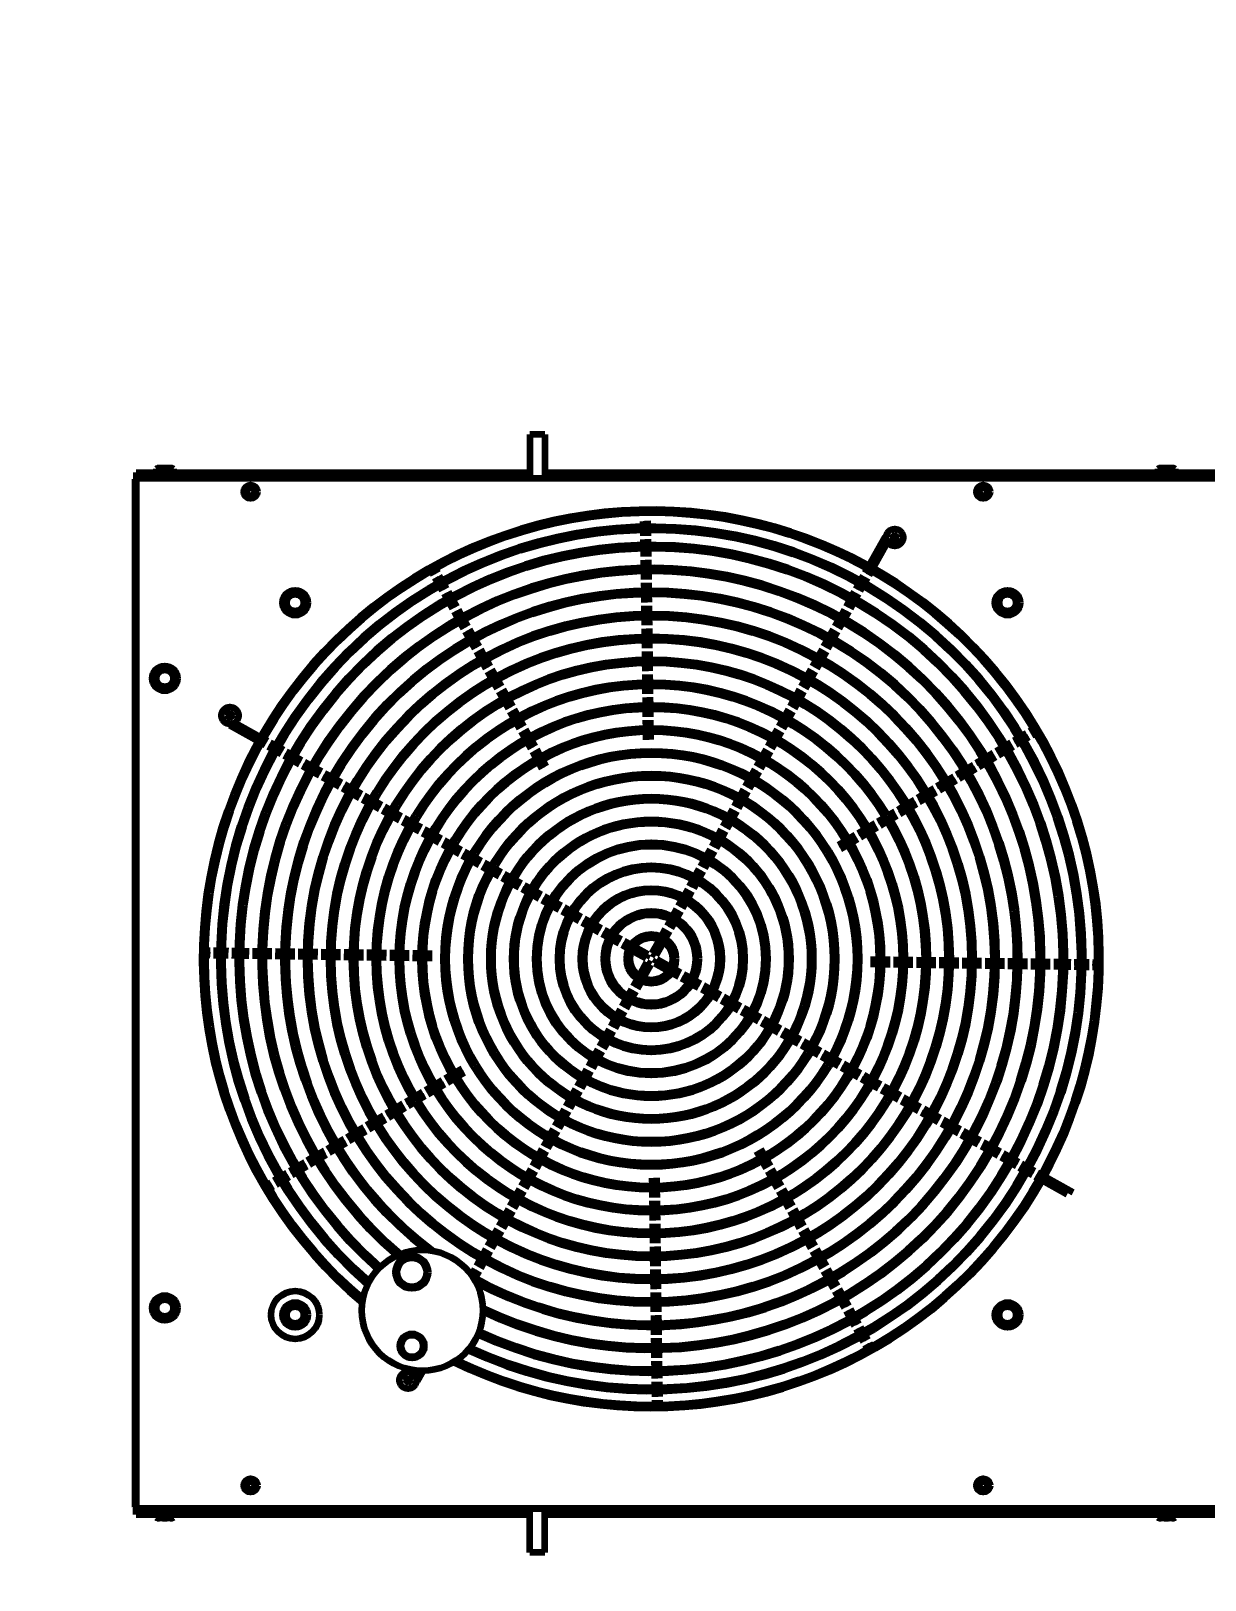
# Model space of a CAD drawing. Header units: millimetres. Extents: x 0 to 31017, y 0 to 21335.
# Drawn here: x 10779 to 10881.5, y 16645.4 to 16780.7 of the extents above; entities that cross this region are included whole.
import ezdxf
from ezdxf import colors
from ezdxf.entities.mleader import LeaderData, LeaderLine
from ezdxf.enums import TextEntityAlignment as Align
from ezdxf.math import Vec2, Vec3

# ---------------------------------------------------------------- set-up
doc = ezdxf.new("R2010")
doc.units = ezdxf.units.MM
doc.layers.add('DIM', color=2, linetype='Continuous')
doc.styles.get("Standard").update_dxf_attribs({"font": 'arial.ttf'})

# ---------------------------------------------------------------- blocks, each defined once
blk = doc.blocks.new('3F機組圖彩色')
at = {"layer": 'DIM', "color": 251, "lineweight": 200, "true_color": 0x636466}
for p, q in [((92690.87, -30776.23), (92690.87, -30780.02)), ((92692.17, -30776.23), (92690.87, -30776.23)), ((92692.17, -30776.23), (92692.17, -30780.02)), ((92656.35, -30780.12), (92656.35, -30869.92)), ((92656.47, -30780.12), (92656.35, -30780.12)), ((92656.47, -30780.24), (92656.35, -30780.24)), ((92656.47, -30779.55), (92656.47, -30780.12)), ((92656.47, -30779.55), (92658.22, -30779.55)), ((92656.47, -30780.02), (92836.47, -30780.02)), ((92656.47, -30780.02), (92656.47, -30783.52)), ((92656.47, -30780.14), (92656.47, -30869.9)), ((92656.59, -30780.02), (92836.35, -30780.02)), ((92659.87, -30779.7), (92658.07, -30779.7)), ((92658.07, -30779.7), (92658.07, -30780.02)), ((92658.07, -30779.86), (92659.87, -30779.86)), ((92658.07, -30780.02), (92659.87, -30780.02)), ((92658.22, -30779.22), (92658.22, -30779.7)), ((92659.54, -30779.15), (92658.41, -30779.15)), ((92658.6, -30779.22), (92658.6, -30779.7)), ((92658.97, -30779.86), (92658.81, -30779.7)), ((92659.13, -30779.86), (92658.97, -30779.7)), ((92659.35, -30779.22), (92659.35, -30779.7)), ((92659.72, -30779.22), (92659.72, -30779.7)), ((92659.72, -30779.55), (92690.87, -30779.55)), ((92659.87, -30780.02), (92659.87, -30779.7)), ((92692.17, -30779.55), (92800.77, -30779.55)), ((92747.37, -30779.7), (92745.57, -30779.7)), ((92745.57, -30779.7), (92745.57, -30780.02)), ((92745.57, -30779.86), (92747.37, -30779.86)), ((92745.57, -30780.02), (92747.37, -30780.02)), ((92745.72, -30779.22), (92745.72, -30779.7)), ((92747.04, -30779.15), (92745.91, -30779.15)), ((92746.1, -30779.22), (92746.1, -30779.7)), ((92746.47, -30779.86), (92746.31, -30779.7)), ((92746.63, -30779.86), (92746.47, -30779.7)), ((92746.85, -30779.22), (92746.85, -30779.7)), ((92747.22, -30779.22), (92747.22, -30779.7)), ((92747.37, -30780.02), (92747.37, -30779.7)), ((92700.78, -30784.28), (92700.77, -30783.78)), ((92701.18, -30784.27), (92701.17, -30783.77)), ((92700.79, -30785.08), (92700.78, -30784.58)), ((92700.8, -30785.88), (92700.79, -30785.38)), ((92701.19, -30785.07), (92701.18, -30784.57)), ((92701.2, -30785.87), (92701.19, -30785.37)), ((92721.89, -30785.16), (92720.48, -30787.68)), ((92722.05, -30785.7), (92720.83, -30787.88)), ((92722.41, -30784.89), (92723.04, -30785.53)), ((92722.41, -30785.53), (92723.04, -30784.89)), ((92700.82, -30786.88), (92700.81, -30786.18)), ((92701.22, -30786.87), (92701.21, -30786.17)), ((92682.46, -30788.49), (92682.26, -30788.14)), ((92682.81, -30788.29), (92682.61, -30787.94)), ((92700.83, -30787.88), (92700.82, -30787.18)), ((92700.84, -30788.88), (92700.84, -30788.18)), ((92701.23, -30787.87), (92701.22, -30787.17)), ((92701.24, -30788.87), (92701.24, -30788.17)), ((92720.14, -30788.29), (92720.34, -30787.94)), ((92720.49, -30788.49), (92720.69, -30788.14)), ((92682.85, -30789.18), (92682.6, -30788.75)), ((92683.2, -30788.99), (92682.95, -30788.55)), ((92683.24, -30789.88), (92683, -30789.45)), ((92683.59, -30789.69), (92683.34, -30789.25)), ((92700.86, -30789.88), (92700.85, -30789.18)), ((92701.26, -30789.87), (92701.25, -30789.17)), ((92719.36, -30789.69), (92719.6, -30789.25)), ((92719.71, -30789.88), (92719.95, -30789.45)), ((92719.75, -30788.99), (92719.99, -30788.55)), ((92720.1, -30789.19), (92720.34, -30788.75)), ((92683.63, -30790.58), (92683.39, -30790.14)), ((92683.98, -30790.38), (92683.74, -30789.95)), ((92684.12, -30791.45), (92683.78, -30790.84)), ((92684.47, -30791.26), (92684.13, -30790.65)), ((92700.87, -30790.88), (92700.86, -30790.18)), ((92701.27, -30790.87), (92701.26, -30790.17)), ((92718.82, -30790.65), (92718.48, -30791.26)), ((92719.17, -30790.84), (92718.83, -30791.45)), ((92718.97, -30790.39), (92719.21, -30789.95)), ((92719.32, -30790.58), (92719.56, -30790.14)), ((92684.61, -30792.33), (92684.27, -30791.71)), ((92684.96, -30792.13), (92684.62, -30791.52)), ((92685.45, -30793), (92685.1, -30792.39)), ((92700.88, -30791.88), (92700.87, -30791.18)), ((92700.9, -30792.88), (92700.89, -30792.18)), ((92701.28, -30791.87), (92701.27, -30791.17)), ((92701.3, -30792.87), (92701.29, -30792.17)), ((92717.84, -30792.39), (92717.5, -30793)), ((92718.33, -30791.52), (92717.99, -30792.13)), ((92718.68, -30791.71), (92718.34, -30792.33)), ((92685.1, -30793.2), (92684.75, -30792.59)), ((92685.59, -30794.07), (92685.24, -30793.46)), ((92685.93, -30793.87), (92685.59, -30793.26)), ((92700.91, -30793.88), (92700.9, -30793.18)), ((92701.31, -30793.87), (92701.3, -30793.17)), ((92717.35, -30793.26), (92717.01, -30793.87)), ((92717.7, -30793.46), (92717.36, -30794.07)), ((92718.19, -30792.59), (92717.85, -30793.2)), ((92686.07, -30794.94), (92685.73, -30794.33)), ((92686.42, -30794.75), (92686.08, -30794.14)), ((92686.56, -30795.81), (92686.22, -30795.2)), ((92686.91, -30795.62), (92686.57, -30795.01)), ((92700.92, -30794.88), (92700.91, -30794.18)), ((92700.93, -30795.88), (92700.93, -30795.18)), ((92701.32, -30794.87), (92701.31, -30794.17)), ((92701.33, -30795.87), (92701.33, -30795.17)), ((92716.38, -30795.01), (92716.03, -30795.62)), ((92716.73, -30795.2), (92716.38, -30795.81)), ((92716.87, -30794.14), (92716.52, -30794.75)), ((92717.21, -30794.33), (92716.87, -30794.94)), ((92687.05, -30796.69), (92686.71, -30796.08)), ((92687.4, -30796.49), (92687.06, -30795.88)), ((92700.95, -30796.88), (92700.94, -30796.18)), ((92701.35, -30796.87), (92701.34, -30796.17)), ((92715.89, -30795.88), (92715.55, -30796.49)), ((92716.24, -30796.08), (92715.89, -30796.69)), ((92687.54, -30797.56), (92687.2, -30796.95)), ((92687.89, -30797.36), (92687.55, -30796.75)), ((92688.03, -30798.43), (92687.69, -30797.82)), ((92688.38, -30798.24), (92688.04, -30797.63)), ((92700.96, -30797.88), (92700.95, -30797.18)), ((92701.36, -30797.87), (92701.35, -30797.17)), ((92714.91, -30797.63), (92714.57, -30798.24)), ((92715.26, -30797.82), (92714.92, -30798.43)), ((92715.4, -30796.75), (92715.06, -30797.36)), ((92715.75, -30796.95), (92715.41, -30797.56)), ((92688.52, -30799.3), (92688.18, -30798.69)), ((92688.87, -30799.11), (92688.53, -30798.5)), ((92700.97, -30798.88), (92700.96, -30798.18)), ((92700.99, -30799.88), (92700.98, -30799.18)), ((92701.37, -30798.87), (92701.36, -30798.17)), ((92701.39, -30799.87), (92701.38, -30799.17)), ((92714.42, -30798.5), (92714.08, -30799.11)), ((92714.77, -30798.69), (92714.43, -30799.3)), ((92664.35, -30801.09), (92664.98, -30800.45)), ((92664.98, -30801.09), (92664.35, -30800.45)), ((92689.01, -30800.18), (92688.66, -30799.57)), ((92689.36, -30799.98), (92689.01, -30799.37)), ((92689.5, -30801.05), (92689.15, -30800.44)), ((92689.84, -30800.85), (92689.5, -30800.24)), ((92701, -30800.88), (92700.99, -30800.18)), ((92701.4, -30800.87), (92701.39, -30800.17)), ((92713.44, -30800.24), (92713.1, -30800.85)), ((92713.79, -30800.44), (92713.45, -30801.05)), ((92713.93, -30799.37), (92713.59, -30799.98)), ((92714.28, -30799.57), (92713.94, -30800.18)), ((92664.61, -30801.6), (92667.13, -30803.01)), ((92665.15, -30801.44), (92667.33, -30802.66)), ((92689.98, -30801.92), (92689.64, -30801.31)), ((92690.33, -30801.73), (92689.99, -30801.12)), ((92701.01, -30801.88), (92701, -30801.18)), ((92701.41, -30801.87), (92701.4, -30801.17)), ((92712.96, -30801.12), (92712.61, -30801.73)), ((92713.3, -30801.31), (92712.96, -30801.92)), ((92734.5, -30802.14), (92734.85, -30801.94)), ((92667.74, -30803.35), (92667.4, -30803.16)), ((92667.94, -30803), (92667.59, -30802.81)), ((92668.64, -30803.39), (92668.2, -30803.15)), ((92690.47, -30802.79), (92690.13, -30802.18)), ((92690.82, -30802.6), (92690.48, -30801.99)), ((92690.96, -30803.67), (92690.62, -30803.06)), ((92691.31, -30803.47), (92690.97, -30802.86)), ((92701.03, -30802.88), (92701.02, -30802.18)), ((92701.43, -30802.87), (92701.42, -30802.17)), ((92711.98, -30802.86), (92711.64, -30803.47)), ((92712.33, -30803.06), (92711.98, -30803.67)), ((92712.47, -30801.99), (92712.12, -30802.6)), ((92712.82, -30802.18), (92712.47, -30802.79)), ((92732.44, -30803.37), (92732.87, -30803.12)), ((92733.13, -30802.96), (92733.56, -30802.71)), ((92733.33, -30803.31), (92733.76, -30803.05)), ((92733.82, -30802.55), (92734.25, -30802.3)), ((92734.02, -30802.9), (92734.45, -30802.64)), ((92734.71, -30802.49), (92735.05, -30802.28)), ((92668.44, -30803.74), (92668.01, -30803.5)), ((92669.14, -30804.13), (92668.7, -30803.89)), ((92669.34, -30803.78), (92668.9, -30803.54)), ((92669.84, -30804.52), (92669.4, -30804.28)), ((92670.03, -30804.18), (92669.6, -30803.93)), ((92670.1, -30804.67), (92670.71, -30805.02)), ((92670.3, -30804.32), (92670.91, -30804.67)), ((92691.45, -30804.54), (92691.11, -30803.93)), ((92691.8, -30804.34), (92691.46, -30803.73)), ((92692.29, -30805.22), (92691.95, -30804.61)), ((92711, -30804.61), (92710.66, -30805.22)), ((92711.49, -30803.73), (92711.15, -30804.34)), ((92711.84, -30803.93), (92711.5, -30804.54)), ((92729.86, -30804.9), (92730.46, -30804.55)), ((92730.72, -30804.39), (92731.32, -30804.03)), ((92730.93, -30804.74), (92731.53, -30804.38)), ((92731.58, -30803.88), (92732.18, -30803.52)), ((92731.79, -30804.22), (92732.39, -30803.87)), ((92732.65, -30803.72), (92733.08, -30803.46)), ((92670.97, -30805.16), (92671.58, -30805.5)), ((92671.17, -30804.81), (92671.78, -30805.15)), ((92671.84, -30805.65), (92672.46, -30805.99)), ((92672.04, -30805.3), (92672.65, -30805.64)), ((92672.91, -30805.79), (92673.52, -30806.13)), ((92691.94, -30805.41), (92691.6, -30804.8)), ((92710.51, -30805.48), (92710.17, -30806.09)), ((92710.86, -30805.67), (92710.52, -30806.28)), ((92711.35, -30804.8), (92711.01, -30805.41)), ((92728.14, -30805.93), (92728.75, -30805.57)), ((92728.35, -30806.27), (92728.95, -30805.91)), ((92729, -30805.41), (92729.6, -30805.06)), ((92729.21, -30805.76), (92729.81, -30805.4)), ((92730.07, -30805.25), (92730.67, -30804.89)), ((92672.72, -30806.14), (92673.33, -30806.48)), ((92673.59, -30806.63), (92674.2, -30806.97)), ((92673.78, -30806.28), (92674.4, -30806.62)), ((92674.46, -30807.12), (92675.07, -30807.46)), ((92674.66, -30806.77), (92675.27, -30807.11)), ((92675.53, -30807.26), (92676.14, -30807.6)), ((92709.53, -30807.22), (92709.19, -30807.83)), ((92710.02, -30806.35), (92709.68, -30806.96)), ((92710.37, -30806.55), (92710.03, -30807.16)), ((92725.56, -30807.46), (92726.17, -30807.1)), ((92726.42, -30806.95), (92727.03, -30806.59)), ((92726.63, -30807.29), (92727.23, -30806.93)), ((92727.28, -30806.44), (92727.89, -30806.08)), ((92727.49, -30806.78), (92728.09, -30806.42)), ((92675.33, -30807.61), (92675.95, -30807.95)), ((92676.21, -30808.09), (92676.82, -30808.44)), ((92676.4, -30807.75), (92677.01, -30808.09)), ((92677.08, -30808.58), (92677.69, -30808.93)), ((92677.27, -30808.23), (92677.89, -30808.58)), ((92678.15, -30808.72), (92678.76, -30809.07)), ((92709.04, -30808.1), (92708.7, -30808.71)), ((92709.39, -30808.29), (92709.05, -30808.9)), ((92709.88, -30807.42), (92709.54, -30808.03)), ((92722.99, -30808.99), (92723.59, -30808.63)), ((92723.85, -30808.48), (92724.45, -30808.12)), ((92724.05, -30808.83), (92724.65, -30808.47)), ((92724.71, -30807.97), (92725.31, -30807.61)), ((92724.91, -30808.31), (92725.51, -30807.96)), ((92725.77, -30807.8), (92726.37, -30807.45)), ((92677.95, -30809.07), (92678.56, -30809.41)), ((92678.82, -30809.56), (92679.43, -30809.9)), ((92679.02, -30809.21), (92679.63, -30809.55)), ((92679.7, -30810.05), (92680.31, -30810.39)), ((92679.89, -30809.7), (92680.5, -30810.04)), ((92708.07, -30809.84), (92707.73, -30810.45)), ((92708.42, -30810.04), (92708.07, -30810.65)), ((92708.56, -30808.97), (92708.21, -30809.58)), ((92708.91, -30809.16), (92708.56, -30809.77)), ((92721.27, -30810.02), (92721.87, -30809.66)), ((92721.47, -30810.36), (92722.07, -30810)), ((92722.13, -30809.5), (92722.73, -30809.15)), ((92722.33, -30809.85), (92722.93, -30809.49)), ((92723.19, -30809.34), (92723.79, -30808.98)), ((92680.57, -30810.54), (92681.18, -30810.88)), ((92680.76, -30810.19), (92681.38, -30810.53)), ((92681.44, -30811.03), (92682.05, -30811.37)), ((92681.64, -30810.68), (92682.25, -30811.02)), ((92682.51, -30811.17), (92683.12, -30811.51)), ((92707.58, -30810.71), (92707.24, -30811.32)), ((92707.93, -30810.91), (92707.59, -30811.52)), ((92718.69, -30811.55), (92719.29, -30811.19)), ((92719.55, -30811.04), (92720.15, -30810.68)), ((92719.75, -30811.38), (92720.35, -30811.02)), ((92720.41, -30810.53), (92721.01, -30810.17)), ((92720.61, -30810.87), (92721.21, -30810.51)), ((92682.31, -30811.52), (92682.92, -30811.86)), ((92683.19, -30812), (92683.8, -30812.35)), ((92683.38, -30811.66), (92683.99, -30812)), ((92684.06, -30812.49), (92684.67, -30812.84)), ((92684.25, -30812.14), (92684.87, -30812.49)), ((92685.13, -30812.63), (92685.74, -30812.98)), ((92706.6, -30812.46), (92706.26, -30813.07)), ((92706.95, -30812.65), (92706.61, -30813.26)), ((92707.09, -30811.59), (92706.75, -30812.2)), ((92707.44, -30811.78), (92707.1, -30812.39)), ((92717.83, -30812.06), (92718.43, -30811.7)), ((92718.03, -30812.4), (92718.64, -30812.05)), ((92718.89, -30811.89), (92719.49, -30811.53)), ((92684.93, -30812.98), (92685.54, -30813.32)), ((92685.8, -30813.47), (92686.41, -30813.81)), ((92686, -30813.12), (92686.61, -30813.46)), ((92686.68, -30813.96), (92687.29, -30814.3)), ((92686.87, -30813.61), (92687.48, -30813.95)), ((92687.74, -30814.1), (92688.36, -30814.44)), ((92706.11, -30813.33), (92705.77, -30813.94)), ((92706.46, -30813.53), (92706.12, -30814.14)), ((92687.55, -30814.45), (92688.16, -30814.79)), ((92688.42, -30814.94), (92689.03, -30815.28)), ((92688.62, -30814.59), (92689.23, -30814.93)), ((92689.29, -30815.43), (92689.9, -30815.77)), ((92689.49, -30815.08), (92690.1, -30815.42)), ((92705.13, -30815.08), (92704.79, -30815.69)), ((92705.48, -30815.27), (92705.14, -30815.88)), ((92705.62, -30814.2), (92705.28, -30814.81)), ((92705.97, -30814.4), (92705.63, -30815.01)), ((92690.17, -30815.91), (92690.78, -30816.26)), ((92690.36, -30815.57), (92690.97, -30815.91)), ((92691.04, -30816.4), (92691.65, -30816.75)), ((92691.23, -30816.05), (92691.85, -30816.4)), ((92692.11, -30816.54), (92692.72, -30816.89)), ((92704.16, -30816.82), (92703.81, -30817.43)), ((92704.65, -30815.95), (92704.3, -30816.56)), ((92704.99, -30816.14), (92704.65, -30816.76)), ((92691.91, -30816.89), (92692.52, -30817.23)), ((92692.78, -30817.38), (92693.39, -30817.72)), ((92692.98, -30817.03), (92693.59, -30817.37)), ((92693.66, -30817.87), (92694.27, -30818.21)), ((92693.85, -30817.52), (92694.46, -30817.86)), ((92694.72, -30818.01), (92695.34, -30818.35)), ((92703.67, -30817.69), (92703.32, -30818.31)), ((92704.02, -30817.89), (92703.67, -30818.5)), ((92704.51, -30817.02), (92704.16, -30817.63)), ((92694.53, -30818.36), (92695.14, -30818.7)), ((92695.4, -30818.85), (92696.01, -30819.19)), ((92695.6, -30818.5), (92696.21, -30818.84)), ((92696.27, -30819.34), (92696.89, -30819.68)), ((92696.47, -30818.99), (92697.08, -30819.33)), ((92697.34, -30819.48), (92697.95, -30819.82)), ((92702.69, -30819.44), (92702.35, -30820.05)), ((92702.69, -30819.44), (92702.35, -30820.05)), ((92703.18, -30818.57), (92702.84, -30819.18)), ((92703.53, -30818.76), (92703.18, -30819.38)), ((92697.15, -30819.83), (92697.76, -30820.17)), ((92698.02, -30820.32), (92698.63, -30820.66)), ((92698.22, -30819.97), (92698.83, -30820.31)), ((92698.22, -30819.97), (92698.83, -30820.31)), ((92698.9, -30820.8), (92699.51, -30821.15)), ((92698.9, -30820.8), (92699.51, -30821.15)), ((92699.09, -30820.46), (92699.7, -30820.8)), ((92699.09, -30820.46), (92699.7, -30820.8)), ((92702.2, -30820.32), (92701.52, -30821.52)), ((92702.2, -30820.32), (92701.52, -30821.52)), ((92702.55, -30820.51), (92701.87, -30821.72)), ((92702.55, -30820.51), (92701.87, -30821.72)), ((92703.04, -30819.64), (92702.69, -30820.25)), ((92703.04, -30819.64), (92702.69, -30820.25)), ((92662.92, -30821.72), (92662.52, -30821.71)), ((92662.93, -30821.32), (92662.53, -30821.31)), ((92663.72, -30821.73), (92663.22, -30821.72)), ((92663.73, -30821.33), (92663.23, -30821.32)), ((92664.52, -30821.74), (92664.02, -30821.73)), ((92664.53, -30821.34), (92664.03, -30821.33)), ((92665.32, -30821.75), (92664.82, -30821.74)), ((92665.33, -30821.35), (92664.83, -30821.34)), ((92666.32, -30821.77), (92665.62, -30821.76)), ((92666.33, -30821.37), (92665.63, -30821.36)), ((92667.32, -30821.78), (92666.62, -30821.77)), ((92667.33, -30821.38), (92666.63, -30821.37)), ((92668.32, -30821.79), (92667.62, -30821.78)), ((92668.33, -30821.39), (92667.63, -30821.38)), ((92669.32, -30821.8), (92668.62, -30821.79)), ((92669.33, -30821.4), (92668.63, -30821.39)), ((92670.32, -30821.82), (92669.62, -30821.81)), ((92670.33, -30821.42), (92669.63, -30821.41)), ((92671.32, -30821.83), (92670.62, -30821.82)), ((92671.33, -30821.43), (92670.63, -30821.42)), ((92672.32, -30821.84), (92671.62, -30821.83)), ((92672.33, -30821.44), (92671.63, -30821.43)), ((92673.32, -30821.86), (92672.62, -30821.85)), ((92673.33, -30821.46), (92672.63, -30821.45)), ((92674.32, -30821.87), (92673.62, -30821.86)), ((92674.33, -30821.47), (92673.63, -30821.46)), ((92675.32, -30821.88), (92674.62, -30821.87)), ((92675.33, -30821.48), (92674.63, -30821.47)), ((92676.32, -30821.89), (92675.62, -30821.89)), ((92676.33, -30821.49), (92675.63, -30821.49)), ((92677.32, -30821.91), (92676.62, -30821.9)), ((92677.33, -30821.51), (92676.63, -30821.5)), ((92678.32, -30821.92), (92677.62, -30821.91)), ((92678.33, -30821.52), (92677.63, -30821.51)), ((92679.32, -30821.93), (92678.62, -30821.92)), ((92679.33, -30821.53), (92678.63, -30821.52)), ((92680.32, -30821.95), (92679.62, -30821.94)), ((92680.33, -30821.55), (92679.63, -30821.54)), ((92681.32, -30821.96), (92680.62, -30821.95)), ((92681.33, -30821.56), (92680.63, -30821.55)), ((92682.32, -30821.97), (92681.62, -30821.96)), ((92682.33, -30821.57), (92681.63, -30821.56)), ((92699.77, -30821.3), (92700.98, -30821.97)), ((92699.77, -30821.3), (92700.98, -30821.97)), ((92699.97, -30820.95), (92701.17, -30821.62)), ((92699.97, -30820.95), (92701.17, -30821.62)), ((92701.17, -30821.62), (92700.98, -30821.97)), ((92701.17, -30821.62), (92700.98, -30821.97)), ((92701.87, -30821.72), (92701.52, -30821.52)), ((92701.87, -30821.72), (92701.52, -30821.52)), ((92701.78, -30822.42), (92701.97, -30822.07)), ((92701.78, -30822.42), (92701.97, -30822.07)), ((92703.18, -30822.74), (92701.97, -30822.07)), ((92703.18, -30822.74), (92701.97, -30822.07)), ((92720.62, -30822.07), (92721.32, -30822.08)), ((92721.62, -30822.08), (92722.32, -30822.09)), ((92722.62, -30822.09), (92723.32, -30822.1)), ((92723.62, -30822.11), (92724.32, -30822.12)), ((92724.62, -30822.12), (92725.32, -30822.13)), ((92725.62, -30822.13), (92726.32, -30822.14)), ((92726.62, -30822.15), (92727.32, -30822.15)), ((92727.62, -30822.16), (92728.32, -30822.17)), ((92728.62, -30822.17), (92729.32, -30822.18)), ((92729.62, -30822.18), (92730.32, -30822.19)), ((92730.62, -30822.2), (92731.32, -30822.21)), ((92731.62, -30822.21), (92732.32, -30822.22)), ((92732.62, -30822.22), (92733.32, -30822.23)), ((92733.62, -30822.24), (92734.32, -30822.25)), ((92734.62, -30822.25), (92735.32, -30822.26)), ((92735.62, -30822.26), (92736.32, -30822.27)), ((92700.4, -30823.53), (92701.07, -30822.32)), ((92700.4, -30823.53), (92701.07, -30822.32)), ((92700.75, -30823.72), (92701.42, -30822.52)), ((92700.75, -30823.72), (92701.42, -30822.52)), ((92701.07, -30822.32), (92701.42, -30822.52)), ((92701.07, -30822.32), (92701.42, -30822.52)), ((92702.98, -30823.09), (92701.78, -30822.42)), ((92702.98, -30823.09), (92701.78, -30822.42)), ((92703.86, -30823.58), (92703.24, -30823.24)), ((92703.86, -30823.58), (92703.24, -30823.24)), ((92704.05, -30823.24), (92703.44, -30822.89)), ((92704.05, -30823.24), (92703.44, -30822.89)), ((92704.93, -30823.72), (92704.31, -30823.38)), ((92704.93, -30823.72), (92704.31, -30823.38)), ((92720.62, -30822.47), (92721.32, -30822.48)), ((92721.62, -30822.48), (92722.32, -30822.49)), ((92722.62, -30822.49), (92723.32, -30822.5)), ((92723.62, -30822.51), (92724.32, -30822.52)), ((92724.62, -30822.52), (92725.32, -30822.53)), ((92725.62, -30822.53), (92726.32, -30822.54)), ((92726.62, -30822.55), (92727.32, -30822.55)), ((92727.62, -30822.56), (92728.32, -30822.57)), ((92728.62, -30822.57), (92729.32, -30822.58)), ((92729.62, -30822.58), (92730.32, -30822.59)), ((92730.62, -30822.6), (92731.32, -30822.61)), ((92731.62, -30822.61), (92732.32, -30822.62)), ((92732.62, -30822.62), (92733.32, -30822.63)), ((92733.62, -30822.64), (92734.32, -30822.65)), ((92734.62, -30822.65), (92735.32, -30822.66)), ((92735.62, -30822.66), (92736.32, -30822.67)), ((92736.62, -30822.27), (92737.32, -30822.28)), ((92736.62, -30822.67), (92737.32, -30822.68)), ((92737.62, -30822.29), (92738.12, -30822.3)), ((92737.62, -30822.69), (92738.12, -30822.7)), ((92738.42, -30822.3), (92738.92, -30822.31)), ((92738.42, -30822.7), (92738.92, -30822.71)), ((92739.22, -30822.31), (92739.72, -30822.32)), ((92739.22, -30822.71), (92739.72, -30822.72)), ((92740.02, -30822.32), (92740.42, -30822.33)), ((92740.02, -30822.72), (92740.42, -30822.73)), ((92699.42, -30825.28), (92699.76, -30824.66)), ((92699.77, -30825.47), (92700.11, -30824.86)), ((92699.91, -30824.4), (92700.25, -30823.79)), ((92699.91, -30824.4), (92700.25, -30823.79)), ((92700.26, -30824.6), (92700.6, -30823.99)), ((92700.26, -30824.6), (92700.6, -30823.99)), ((92704.73, -30824.07), (92704.12, -30823.73)), ((92705.6, -30824.56), (92704.99, -30824.22)), ((92705.8, -30824.21), (92705.19, -30823.87)), ((92706.48, -30825.05), (92705.87, -30824.71)), ((92706.67, -30824.7), (92706.06, -30824.36)), ((92707.54, -30825.19), (92706.93, -30824.85)), ((92698.93, -30826.15), (92699.27, -30825.54)), ((92699.28, -30826.35), (92699.62, -30825.73)), ((92707.35, -30825.54), (92706.74, -30825.2)), ((92708.22, -30826.03), (92707.61, -30825.69)), ((92708.42, -30825.68), (92707.81, -30825.34)), ((92709.09, -30826.52), (92708.48, -30826.18)), ((92709.29, -30826.17), (92708.68, -30825.83)), ((92710.16, -30826.66), (92709.55, -30826.32)), ((92697.95, -30827.9), (92698.29, -30827.28)), ((92698.3, -30828.09), (92698.64, -30827.48)), ((92698.44, -30827.02), (92698.78, -30826.41)), ((92698.79, -30827.22), (92699.13, -30826.61)), ((92709.97, -30827.01), (92709.36, -30826.67)), ((92710.84, -30827.5), (92710.23, -30827.15)), ((92711.04, -30827.15), (92710.42, -30826.81)), ((92711.71, -30827.99), (92711.1, -30827.64)), ((92711.91, -30827.64), (92711.3, -30827.29)), ((92696.97, -30829.64), (92697.32, -30829.03)), ((92697.46, -30828.77), (92697.81, -30828.16)), ((92697.81, -30828.96), (92698.15, -30828.35)), ((92712.58, -30828.47), (92711.97, -30828.13)), ((92712.78, -30828.13), (92712.17, -30827.78)), ((92713.46, -30828.96), (92712.85, -30828.62)), ((92713.65, -30828.61), (92713.04, -30828.27)), ((92714.53, -30829.1), (92713.91, -30828.76)), ((92696.49, -30830.51), (92696.83, -30829.9)), ((92696.83, -30830.71), (92697.18, -30830.1)), ((92697.32, -30829.84), (92697.67, -30829.23)), ((92714.33, -30829.45), (92713.72, -30829.11)), ((92715.2, -30829.94), (92714.59, -30829.6)), ((92715.4, -30829.59), (92714.79, -30829.25)), ((92716.07, -30830.43), (92715.46, -30830.09)), ((92716.27, -30830.08), (92715.66, -30829.74)), ((92717.14, -30830.57), (92716.53, -30830.23)), ((92684.91, -30831.64), (92684.31, -30831.99)), ((92695.51, -30832.26), (92695.85, -30831.65)), ((92696, -30831.39), (92696.34, -30830.78)), ((92696.35, -30831.58), (92696.69, -30830.97)), ((92716.95, -30830.92), (92716.34, -30830.58)), ((92717.82, -30831.41), (92717.21, -30831.06)), ((92718.02, -30831.06), (92717.4, -30830.72)), ((92718.69, -30831.9), (92718.08, -30831.55)), ((92718.89, -30831.55), (92718.28, -30831.2)), ((92719.76, -30832.04), (92719.15, -30831.69)), ((92683.19, -30832.66), (92682.59, -30833.02)), ((92683.4, -30833), (92682.8, -30833.36)), ((92684.05, -30832.15), (92683.45, -30832.51)), ((92684.26, -30832.49), (92683.66, -30832.85)), ((92685.12, -30831.98), (92684.52, -30832.34)), ((92695.02, -30833.13), (92695.36, -30832.52)), ((92695.37, -30833.33), (92695.71, -30832.72)), ((92695.86, -30832.45), (92696.2, -30831.84)), ((92719.56, -30832.38), (92718.95, -30832.04)), ((92720.44, -30832.87), (92719.83, -30832.53)), ((92720.63, -30832.52), (92720.02, -30832.18)), ((92721.31, -30833.36), (92720.7, -30833.02)), ((92721.51, -30833.01), (92720.89, -30832.67)), ((92680.62, -30834.19), (92680.01, -30834.55)), ((92681.47, -30833.68), (92680.87, -30834.04)), ((92681.68, -30834.02), (92681.08, -30834.38)), ((92682.33, -30833.17), (92681.73, -30833.53)), ((92682.54, -30833.51), (92681.94, -30833.87)), ((92694.04, -30834.88), (92694.38, -30834.27)), ((92694.53, -30834), (92694.87, -30833.39)), ((92694.88, -30834.2), (92695.22, -30833.59)), ((92722.18, -30833.85), (92721.57, -30833.51)), ((92722.38, -30833.5), (92721.77, -30833.16)), ((92723.05, -30834.34), (92722.44, -30834)), ((92723.25, -30833.99), (92722.64, -30833.65)), ((92724.12, -30834.48), (92723.51, -30834.14)), ((92678.04, -30835.73), (92677.44, -30836.08)), ((92678.9, -30835.21), (92678.29, -30835.57)), ((92679.1, -30835.56), (92678.5, -30835.92)), ((92679.76, -30834.7), (92679.15, -30835.06)), ((92679.96, -30835.05), (92679.36, -30835.41)), ((92680.82, -30834.54), (92680.22, -30834.89)), ((92693.55, -30835.75), (92693.89, -30835.14)), ((92693.9, -30835.94), (92694.24, -30835.33)), ((92694.39, -30835.07), (92694.73, -30834.46)), ((92723.93, -30834.83), (92723.32, -30834.49)), ((92724.8, -30835.32), (92724.19, -30834.97)), ((92724.99, -30834.97), (92724.38, -30834.63)), ((92725.67, -30835.81), (92725.06, -30835.46)), ((92725.87, -30835.46), (92725.26, -30835.11)), ((92726.74, -30835.95), (92726.13, -30835.6)), ((92676.32, -30836.75), (92675.72, -30837.11)), ((92676.52, -30837.09), (92675.92, -30837.45)), ((92677.18, -30836.24), (92676.58, -30836.59)), ((92677.38, -30836.58), (92676.78, -30836.94)), ((92678.24, -30836.07), (92677.64, -30836.43)), ((92692.58, -30837.49), (92692.92, -30836.88)), ((92692.92, -30837.69), (92693.27, -30837.08)), ((92693.06, -30836.62), (92693.41, -30836.01)), ((92693.41, -30836.82), (92693.76, -30836.21)), ((92726.54, -30836.29), (92725.93, -30835.95)), ((92727.42, -30836.78), (92726.81, -30836.44)), ((92727.61, -30836.43), (92727, -30836.09)), ((92728.29, -30837.27), (92727.68, -30836.93)), ((92728.48, -30836.92), (92727.87, -30836.58)), ((92729.36, -30837.41), (92728.75, -30837.07)), ((92673.74, -30838.28), (92673.14, -30838.64)), ((92674.6, -30837.77), (92674, -30838.13)), ((92674.8, -30838.11), (92674.2, -30838.47)), ((92675.46, -30837.26), (92674.86, -30837.62)), ((92675.66, -30837.6), (92675.06, -30837.96)), ((92692.09, -30838.37), (92692.43, -30837.76)), ((92692.44, -30838.56), (92692.78, -30837.95)), ((92729.16, -30837.76), (92728.55, -30837.42)), ((92730.03, -30838.25), (92729.42, -30837.91)), ((92730.23, -30837.9), (92729.62, -30837.56)), ((92730.91, -30838.74), (92730.3, -30838.4)), ((92731.1, -30838.39), (92730.49, -30838.05)), ((92671.16, -30839.82), (92670.56, -30840.17)), ((92672.02, -30839.3), (92671.42, -30839.66)), ((92672.22, -30839.65), (92671.62, -30840.01)), ((92672.88, -30838.79), (92672.28, -30839.15)), ((92673.08, -30839.14), (92672.48, -30839.49)), ((92673.94, -30838.63), (92673.34, -30838.98)), ((92691.11, -30840.11), (92691.45, -30839.5)), ((92691.46, -30840.31), (92691.8, -30839.7)), ((92691.6, -30839.24), (92691.94, -30838.63)), ((92691.95, -30839.43), (92692.29, -30838.82)), ((92710.66, -30838.82), (92711, -30839.43)), ((92711.01, -30838.63), (92711.35, -30839.24)), ((92711.15, -30839.7), (92711.49, -30840.31)), ((92711.5, -30839.5), (92711.84, -30840.11)), ((92731.78, -30839.23), (92731.17, -30838.89)), ((92731.97, -30838.88), (92731.36, -30838.54)), ((92732.65, -30839.72), (92732.04, -30839.37)), ((92732.85, -30839.37), (92732.24, -30839.02)), ((92733.11, -30839.52), (92733.54, -30839.76)), ((92668.93, -30841.15), (92668.5, -30841.4)), ((92669.61, -30840.74), (92669.18, -30840.99)), ((92669.82, -30841.08), (92669.39, -30841.34)), ((92670.3, -30840.33), (92669.87, -30840.58)), ((92670.51, -30840.67), (92670.08, -30840.93)), ((92671.37, -30840.16), (92670.76, -30840.52)), ((92690.62, -30840.98), (92690.96, -30840.37)), ((92690.97, -30841.18), (92691.31, -30840.57)), ((92701.52, -30841.17), (92701.53, -30841.87)), ((92701.92, -30841.16), (92701.93, -30841.86)), ((92711.64, -30840.57), (92711.98, -30841.18)), ((92711.98, -30840.37), (92712.33, -30840.98)), ((92732.91, -30839.86), (92733.35, -30840.11)), ((92733.61, -30840.26), (92734.05, -30840.5)), ((92733.81, -30839.91), (92734.24, -30840.15)), ((92734.31, -30840.65), (92734.74, -30840.89)), ((92734.5, -30840.3), (92734.94, -30840.54)), ((92735.01, -30841.04), (92735.36, -30841.23)), ((92735.2, -30840.69), (92735.55, -30840.88)), ((92738.33, -30842.44), (92735.81, -30841.03)), ((92668.24, -30841.55), (92667.9, -30841.76)), ((92668.44, -30841.9), (92668.1, -30842.1)), ((92669.13, -30841.49), (92668.7, -30841.75)), ((92689.64, -30842.73), (92689.98, -30842.12)), ((92689.99, -30842.92), (92690.33, -30842.31)), ((92690.13, -30841.86), (92690.47, -30841.25)), ((92690.48, -30842.05), (92690.82, -30841.44)), ((92701.53, -30842.17), (92701.54, -30842.87)), ((92701.93, -30842.16), (92701.94, -30842.86)), ((92712.12, -30841.44), (92712.47, -30842.05)), ((92712.47, -30841.25), (92712.82, -30841.86)), ((92712.61, -30842.31), (92712.96, -30842.92)), ((92712.96, -30842.12), (92713.3, -30842.73)), ((92737.79, -30842.6), (92735.62, -30841.38)), ((92688.66, -30844.47), (92689.01, -30843.86)), ((92689.15, -30843.6), (92689.5, -30842.99)), ((92689.5, -30843.8), (92689.84, -30843.19)), ((92701.55, -30843.17), (92701.56, -30843.87)), ((92701.95, -30843.16), (92701.96, -30843.86)), ((92713.1, -30843.19), (92713.44, -30843.8)), ((92713.45, -30842.99), (92713.79, -30843.6)), ((92713.94, -30843.86), (92714.28, -30844.47)), ((92688.18, -30845.35), (92688.52, -30844.74)), ((92688.53, -30845.54), (92688.87, -30844.93)), ((92689.01, -30844.67), (92689.36, -30844.06)), ((92701.56, -30844.17), (92701.57, -30844.87)), ((92701.57, -30845.17), (92701.58, -30845.87)), ((92701.96, -30844.16), (92701.97, -30844.86)), ((92701.97, -30845.16), (92701.98, -30845.86)), ((92713.59, -30844.06), (92713.93, -30844.67)), ((92714.08, -30844.93), (92714.42, -30845.54)), ((92714.43, -30844.74), (92714.77, -30845.35)), ((92687.2, -30847.09), (92687.54, -30846.48)), ((92687.69, -30846.22), (92688.03, -30845.61)), ((92688.04, -30846.41), (92688.38, -30845.8)), ((92701.59, -30846.17), (92701.59, -30846.87)), ((92701.99, -30846.16), (92701.99, -30846.86)), ((92714.57, -30845.8), (92714.91, -30846.41)), ((92714.92, -30845.61), (92715.26, -30846.22)), ((92715.41, -30846.48), (92715.75, -30847.09)), ((92686.71, -30847.96), (92687.05, -30847.35)), ((92687.06, -30848.16), (92687.4, -30847.55)), ((92687.55, -30847.29), (92687.89, -30846.68)), ((92701.6, -30847.17), (92701.61, -30847.87)), ((92702, -30847.16), (92702.01, -30847.86)), ((92715.06, -30846.68), (92715.4, -30847.29)), ((92715.55, -30847.55), (92715.89, -30848.16)), ((92715.89, -30847.35), (92716.24, -30847.96)), ((92685.73, -30849.71), (92686.07, -30849.1)), ((92686.08, -30849.9), (92686.42, -30849.29)), ((92686.22, -30848.84), (92686.56, -30848.23)), ((92686.57, -30849.03), (92686.91, -30848.42)), ((92701.61, -30848.17), (92701.62, -30848.87)), ((92701.62, -30849.17), (92701.63, -30849.87)), ((92702.01, -30848.16), (92702.02, -30848.86)), ((92702.02, -30849.16), (92702.03, -30849.86)), ((92716.03, -30848.42), (92716.38, -30849.03)), ((92716.38, -30848.23), (92716.73, -30848.84)), ((92716.52, -30849.29), (92716.87, -30849.9)), ((92716.87, -30849.1), (92717.21, -30849.71)), ((92701.64, -30850.17), (92701.65, -30850.87)), ((92702.04, -30850.16), (92702.05, -30850.86)), ((92717.01, -30850.17), (92717.35, -30850.78)), ((92717.36, -30849.97), (92717.7, -30850.58)), ((92701.65, -30851.17), (92701.66, -30851.87)), ((92702.05, -30851.16), (92702.06, -30851.86)), ((92717.5, -30851.04), (92717.84, -30851.65)), ((92717.85, -30850.84), (92718.19, -30851.45)), ((92717.99, -30851.91), (92718.33, -30852.52)), ((92718.34, -30851.71), (92718.68, -30852.33)), ((92701.66, -30852.17), (92701.67, -30852.87)), ((92701.68, -30853.17), (92701.69, -30853.87)), ((92702.06, -30852.16), (92702.07, -30852.86)), ((92702.08, -30853.16), (92702.09, -30853.86)), ((92718.48, -30852.78), (92718.82, -30853.39)), ((92718.83, -30852.59), (92719.17, -30853.2)), ((92701.69, -30854.17), (92701.7, -30854.87)), ((92702.09, -30854.16), (92702.1, -30854.86)), ((92718.97, -30853.66), (92719.21, -30854.09)), ((92719.32, -30853.46), (92719.56, -30853.9)), ((92719.36, -30854.35), (92719.6, -30854.79)), ((92719.71, -30854.16), (92719.95, -30854.59)), ((92701.7, -30855.17), (92701.71, -30855.87)), ((92702.1, -30855.16), (92702.11, -30855.86)), ((92719.75, -30855.05), (92719.99, -30855.49)), ((92720.1, -30854.86), (92720.34, -30855.29)), ((92720.14, -30855.75), (92720.34, -30856.1)), ((92720.49, -30855.55), (92720.68, -30855.9)), ((92701.72, -30856.17), (92701.72, -30856.87)), ((92701.73, -30857.17), (92701.74, -30857.87)), ((92701.73, -30857.17), (92701.74, -30857.87)), ((92702.12, -30856.16), (92702.12, -30856.86)), ((92702.13, -30857.16), (92702.14, -30857.86)), ((92702.13, -30857.16), (92702.14, -30857.86)), ((92680.54, -30859.15), (92679.9, -30858.51)), ((92680.54, -30858.51), (92679.9, -30859.15)), ((92680.9, -30858.34), (92681.09, -30857.99)), ((92681.05, -30858.88), (92681.54, -30858.01)), ((92701.75, -30858.17), (92701.75, -30858.67)), ((92702.15, -30858.16), (92702.15, -30858.66)), ((92701.76, -30858.97), (92701.76, -30859.47)), ((92701.77, -30859.77), (92701.77, -30860.27)), ((92702.16, -30858.96), (92702.16, -30859.46)), ((92702.17, -30859.76), (92702.17, -30860.26)), ((92701.78, -30860.57), (92701.78, -30860.97)), ((92702.18, -30860.56), (92702.18, -30860.96)), ((92656.47, -30866.52), (92656.47, -30870.02)), ((92656.35, -30869.92), (92656.47, -30869.92)), ((92656.47, -30870.02), (92836.47, -30870.02)), ((92656.47, -30870.55), (92656.47, -30870.02)), ((92656.47, -30870.55), (92658.2, -30870.55)), ((92656.59, -30870.02), (92836.35, -30870.02)), ((92657.47, -30870.05), (92657.44, -30870.02)), ((92657.47, -30870.05), (92658.05, -30870.05)), ((92658.07, -30870.02), (92659.87, -30870.02)), ((92658.07, -30870.34), (92658.07, -30870.02)), ((92658.07, -30870.18), (92659.87, -30870.18)), ((92659.87, -30870.34), (92658.07, -30870.34)), ((92658.22, -30870.82), (92658.22, -30870.34)), ((92659.54, -30870.89), (92658.41, -30870.89)), ((92658.6, -30870.82), (92658.6, -30870.34)), ((92658.97, -30870.18), (92658.81, -30870.34)), ((92659.13, -30870.18), (92658.97, -30870.34)), ((92659.35, -30870.82), (92659.35, -30870.34)), ((92659.7, -30870.55), (92690.87, -30870.55)), ((92659.72, -30870.82), (92659.72, -30870.34)), ((92659.85, -30870.05), (92833.07, -30870.05)), ((92659.87, -30870.02), (92659.87, -30870.34)), ((92690.87, -30873.87), (92690.87, -30870.05)), ((92692.17, -30873.87), (92692.17, -30870.05)), ((92692.17, -30870.55), (92800.77, -30870.55)), ((92745.57, -30870.34), (92745.57, -30870.02)), ((92745.57, -30870.02), (92747.37, -30870.02)), ((92745.57, -30870.18), (92747.37, -30870.18)), ((92747.37, -30870.34), (92745.57, -30870.34)), ((92745.72, -30870.82), (92745.72, -30870.34)), ((92747.04, -30870.89), (92745.91, -30870.89)), ((92746.1, -30870.82), (92746.1, -30870.34)), ((92746.47, -30870.18), (92746.31, -30870.34)), ((92746.63, -30870.18), (92746.47, -30870.34)), ((92746.85, -30870.82), (92746.85, -30870.34)), ((92747.22, -30870.82), (92747.22, -30870.34)), ((92747.37, -30870.02), (92747.37, -30870.34)), ((92692.17, -30873.87), (92690.87, -30873.87))]:
    blk.add_line(p, q, dxfattribs=at)
for points in [[(92666.7, -30781.62), (92666.93, -30781.22), (92666.7, -30780.82), (92666.24, -30780.82), (92666.01, -30781.22), (92666.24, -30781.62)], [(92730.7, -30781.62), (92730.93, -30781.22), (92730.7, -30780.82), (92730.24, -30780.82), (92730.01, -30781.22), (92730.24, -30781.62)], [(92669.87, -30790.06), (92669.38, -30790.91), (92669.87, -30791.76), (92670.85, -30791.76), (92671.34, -30790.91), (92670.85, -30790.06)], [(92733.43, -30790.42), (92732.59, -30789.93), (92731.74, -30790.42), (92731.74, -30791.4), (92732.59, -30791.89), (92733.43, -30791.4)], [(92733.43, -30790.42), (92732.59, -30789.93), (92731.74, -30790.42), (92731.74, -30791.4), (92732.59, -30791.89), (92733.43, -30791.4)], [(92659.46, -30798.37), (92659.95, -30797.52), (92659.46, -30796.67), (92658.48, -30796.67), (92657.99, -30797.52), (92658.48, -30798.37)], [(92659.46, -30853.37), (92659.95, -30852.52), (92659.46, -30851.67), (92658.48, -30851.67), (92657.99, -30852.52), (92658.48, -30853.37)], [(92669.51, -30853.62), (92670.36, -30854.11), (92671.21, -30853.62), (92671.21, -30852.64), (92670.36, -30852.15), (92669.51, -30852.64)], [(92669.51, -30853.62), (92670.36, -30854.11), (92671.21, -30853.62), (92671.21, -30852.64), (92670.36, -30852.15), (92669.51, -30852.64)], [(92733.08, -30853.98), (92733.57, -30853.13), (92733.08, -30852.28), (92732.1, -30852.28), (92731.61, -30853.13), (92732.1, -30853.98)], [(92733.08, -30853.98), (92733.57, -30853.13), (92733.08, -30852.28), (92732.1, -30852.28), (92731.61, -30853.13), (92732.1, -30853.98)], [(92666.7, -30868.42), (92666.93, -30868.02), (92666.7, -30867.62), (92666.24, -30867.62), (92666.01, -30868.02), (92666.24, -30868.42)], [(92730.7, -30868.42), (92730.93, -30868.02), (92730.7, -30867.62), (92730.24, -30867.62), (92730.01, -30868.02), (92730.24, -30868.42)]]:
    blk.add_lwpolyline(points, close=True, dxfattribs=at)
for centre, radius in [((92666.47, -30781.22), 0.6), ((92666.47, -30781.22), 0.345), ((92730.47, -30781.22), 0.6), ((92730.47, -30781.22), 0.345), ((92722.73, -30785.21), 0.75), ((92670.36, -30790.91), 1.1), ((92670.36, -30790.91), 0.735), ((92732.59, -30790.91), 1.1), ((92732.59, -30790.91), 1.1), ((92732.59, -30790.91), 0.735), ((92732.59, -30790.91), 0.735), ((92701.47, -30822.02), 30.15), ((92701.47, -30822.02), 29.85), ((92701.47, -30822.02), 28.15), ((92701.47, -30822.02), 27.85), ((92658.97, -30797.52), 1.1), ((92701.47, -30822.02), 26.15), ((92701.47, -30822.02), 25.85), ((92658.97, -30797.52), 0.735), ((92701.47, -30822.02), 24.15), ((92701.47, -30822.02), 23.85), ((92664.66, -30800.77), 0.75), ((92701.47, -30822.02), 22.15), ((92701.47, -30822.02), 21.85), ((92701.47, -30822.02), 20.15), ((92701.47, -30822.02), 19.85), ((92701.47, -30822.02), 18.15), ((92701.47, -30822.02), 17.85), ((92701.47, -30822.02), 16.15), ((92701.47, -30822.02), 15.85), ((92701.47, -30822.02), 14.15), ((92701.47, -30822.02), 13.85), ((92701.47, -30822.02), 12.15), ((92701.47, -30822.02), 11.85), ((92701.47, -30822.02), 10.15), ((92701.47, -30822.02), 9.85), ((92701.47, -30822.02), 8.15), ((92701.47, -30822.02), 7.85), ((92701.47, -30822.02), 6.15), ((92701.47, -30822.02), 5.85), ((92701.47, -30822.02), 4.15), ((92701.47, -30822.02), 3.85), ((92701.47, -30822.02), 2.15), ((92701.47, -30822.02), 2.15), ((92701.47, -30822.02), 1.9), ((92701.47, -30822.02), 1.85), ((92681.47, -30852.73), 5.28), ((92680.55, -30849.4), 1.43), ((92680.55, -30849.4), 1.27), ((92658.97, -30852.52), 1.1), ((92658.97, -30852.52), 0.735), ((92670.36, -30853.13), 2.1), ((92670.36, -30853.13), 1.1), ((92670.36, -30853.13), 1.1), ((92732.59, -30853.13), 1.1), ((92732.59, -30853.13), 1.1), ((92670.36, -30853.13), 0.735), ((92670.36, -30853.13), 0.735), ((92732.59, -30853.13), 0.735), ((92732.59, -30853.13), 0.735), ((92680.57, -30855.84), 1.07), ((92680.57, -30855.84), 0.953), ((92680.22, -30858.83), 0.75), ((92666.47, -30868.02), 0.6), ((92666.47, -30868.02), 0.345), ((92730.47, -30868.02), 0.6), ((92730.47, -30868.02), 0.345)]:
    blk.add_circle(centre, radius, dxfattribs=at)
for centre, radius, start, end in [((92658.41, -30779.44), 0.286, 49.0554, 130.9446), ((92658.97, -30780.19), 1.04, 68.853, 111.147), ((92659.54, -30779.44), 0.286, 49.0554, 130.9446), ((92745.91, -30779.44), 0.286, 49.0554, 130.9446), ((92746.47, -30780.19), 1.04, 68.853, 111.147), ((92747.04, -30779.44), 0.286, 49.0554, 130.9446), ((92701.47, -30822.02), 39.25, 91.5568, 229.9826), ((92701.47, -30822.02), 39.25, 243.867, 91.5458), ((92701.47, -30822.02), 38.95, 91.572, 229.7168), ((92701.47, -30822.02), 37.75, 244.882, 228.9675), ((92701.47, -30822.02), 38.95, 244.1327, 91.5714), ((92701.47, -30822.02), 37.45, 244.999, 228.8505), ((92701.47, -30822.02), 36.15, 245.202, 228.6475), ((92701.47, -30822.02), 35.85, 245.1776, 228.6719), ((92701.47, -30822.02), 34.15, 244.4576, 229.3919), ((92701.47, -30822.02), 33.85, 244.2068, 229.6427), ((92701.47, -30822.02), 32.15, 241.5283, 232.3212), ((92701.47, -30822.02), 31.85, 240.6043, 233.2452), ((92658.41, -30870.6), 0.286, 229.0554, 310.9446), ((92658.97, -30869.85), 1.04, 248.853, 291.147), ((92659.54, -30870.6), 0.286, 229.0554, 310.9446), ((92745.91, -30870.6), 0.286, 229.0554, 310.9446), ((92746.47, -30869.85), 1.04, 248.853, 291.147), ((92747.04, -30870.6), 0.286, 229.0554, 310.9446)]:
    blk.add_arc(centre, radius, start, end, dxfattribs=at)
blk = doc.blocks.new('_DetailCallout')
at = {"color": 0, "linetype": 'ByBlock', "lineweight": -2, "transparency": 16777216}
blk.add_line((8, 0), (-8, 0), dxfattribs=at)
blk.add_circle((0, 0), 8, dxfattribs=at)
at = {"color": 0, "transparency": 16777216}
for tag, p in [('視圖號碼', (0, 1)), ('圖紙號碼', (0, -6))]:
    blk.add_attdef(tag, text='', height=3, dxfattribs=at).set_placement(p, align=Align.CENTER)

msp = doc.modelspace()

# ---------------------------------------------------------------- block references
at = {"color": 251, "lineweight": 200, "true_color": 0x636466}
msp.add_blockref('3F機組圖彩色', (-81868.32, 47521.67), dxfattribs=at)

# ---------------------------------------------------------------- leaders
at = {"color": 175, "true_color": 0x4554a5}
ml = msp.add_multileader_block('Standard', dxfattribs=at)
ml.set_content('_DetailCallout', color=(69, 84, 165), scale=15)
ml.set_attribute('視圖號碼', '冷藏庫', width=0)
ml.set_attribute('圖紙號碼', 'A機', width=0)
ml.set_leader_properties()
ml.build(insert=Vec2(0, 0))
ml.multileader.update_dxf_attribs({"leader_type": 0})
ctx = ml.context
ctx.base_point, ctx.plane_origin = Vec3(13190.86, 19361.87), Vec3(13310.86, 19361.87)
notes = []
notes.append((ctx, [(0, (0, 0, 0), (0, 0), (1, 0), 1, [])]))
ctx.block.insert = Vec3(13310.86, 19361.87)
at = {"color": 251, "true_color": 0x636466}
ml = msp.add_multileader_block('Standard', dxfattribs=at)
ml.set_content('_DetailCallout', color=(99, 100, 102), scale=15)
ml.set_attribute('視圖號碼', '急速庫', width=0)
ml.set_attribute('圖紙號碼', 'B', width=0)
ml.set_leader_properties()
ml.build(insert=Vec2(0, 0))
ml.multileader.update_dxf_attribs({"leader_type": 0})
ctx = ml.context
ctx.base_point, ctx.plane_origin = Vec3(11503.79, 17825.66), Vec3(11623.79, 17825.66)
notes.append((ctx, [(0, (0, 0, 0), (0, 0), (1, 0), 1, [])]))
ctx.block.insert = Vec3(11623.79, 17825.66)
ml = msp.add_multileader_block('Standard', dxfattribs=at)
ml.set_content('_DetailCallout', color=(99, 100, 102), scale=15)
ml.set_attribute('視圖號碼', '急速庫', width=0)
ml.set_attribute('圖紙號碼', 'A-2', width=0)
ml.set_leader_properties()
ml.build(insert=Vec2(0, 0))
ml.multileader.update_dxf_attribs({"leader_type": 0})
ctx = ml.context
ctx.base_point, ctx.plane_origin = Vec3(11835.98, 17825.66), Vec3(11955.98, 17825.66)
notes.append((ctx, [(0, (0, 0, 0), (0, 0), (1, 0), 1, [])]))
ctx.block.insert = Vec3(11955.98, 17825.66)
ml = msp.add_multileader_block('Standard', dxfattribs=at)
ml.set_content('_DetailCallout', color=(99, 100, 102), scale=15)
ml.set_attribute('視圖號碼', '急速庫', width=0)
ml.set_attribute('圖紙號碼', 'A-1', width=0)
ml.set_leader_properties()
ml.build(insert=Vec2(0, 0))
ml.multileader.update_dxf_attribs({"leader_type": 0})
ctx = ml.context
ctx.base_point, ctx.plane_origin = Vec3(12173.04, 17825.66), Vec3(12293.04, 17825.66)
notes.append((ctx, [(0, (0, 0, 0), (0, 0), (1, 0), 1, [])]))
ctx.block.insert = Vec3(12293.04, 17825.66)
at = {"color": 175, "true_color": 0x4554a5}
ml = msp.add_multileader_block('Standard', dxfattribs=at)
ml.set_content('_DetailCallout', color=(69, 84, 165), scale=15)
ml.set_attribute('視圖號碼', '急速庫', width=0)
ml.set_attribute('圖紙號碼', 'B機', width=0)
ml.set_leader_properties()
ml.build(insert=Vec2(0, 0))
ml.multileader.update_dxf_attribs({"leader_type": 0})
ctx = ml.context
ctx.base_point, ctx.plane_origin = Vec3(10848.71, 17628.06), Vec3(10968.71, 17628.06)
notes.append((ctx, [(0, (0, 0, 0), (0, 0), (1, 0), 1, [])]))
ctx.block.insert = Vec3(10968.71, 17628.06)
ml = msp.add_multileader_block('Standard', dxfattribs=at)
ml.set_content('_DetailCallout', color=(69, 84, 165), scale=15)
ml.set_attribute('視圖號碼', '半成品', width=0)
ml.set_attribute('圖紙號碼', 'B機', width=0)
ml.set_leader_properties()
ml.build(insert=Vec2(0, 0))
ml.multileader.update_dxf_attribs({"leader_type": 0})
ctx = ml.context
ctx.base_point, ctx.plane_origin = Vec3(10572.64, 17628.06), Vec3(10692.64, 17628.06)
notes.append((ctx, [(0, (0, 0, 0), (0, 0), (1, 0), 1, [])]))
ctx.block.insert = Vec3(10692.64, 17628.06)
ml = msp.add_multileader_block('Standard', dxfattribs=at)
ml.set_content('_DetailCallout', color=(69, 84, 165), scale=15)
ml.set_attribute('視圖號碼', '急速庫', width=0)
ml.set_attribute('圖紙號碼', 'A機', width=0)
ml.set_leader_properties()
ml.build(insert=Vec2(0, 0))
ml.multileader.update_dxf_attribs({"leader_type": 0})
ctx = ml.context
ctx.base_point, ctx.plane_origin = Vec3(10848.71, 17335.06), Vec3(10968.71, 17335.06)
notes.append((ctx, [(0, (0, 0, 0), (0, 0), (1, 0), 1, [])]))
ctx.block.insert = Vec3(10968.71, 17335.06)
ml = msp.add_multileader_block('Standard', dxfattribs=at)
ml.set_content('_DetailCallout', color=(69, 84, 165), scale=15)
ml.set_attribute('視圖號碼', '半成品', width=0)
ml.set_attribute('圖紙號碼', 'A機', width=0)
ml.set_leader_properties()
ml.build(insert=Vec2(0, 0))
ml.multileader.update_dxf_attribs({"leader_type": 0})
ctx = ml.context
ctx.base_point, ctx.plane_origin = Vec3(10572.64, 17335.06), Vec3(10692.64, 17335.06)
notes.append((ctx, [(0, (0, 0, 0), (0, 0), (1, 0), 1, [])]))
ctx.block.insert = Vec3(10692.64, 17335.06)
at = {"color": 251, "true_color": 0x636466}
ml = msp.add_multileader_block('Standard', dxfattribs=at)
ml.set_content('_DetailCallout', color=(99, 100, 102), scale=15)
ml.set_attribute('視圖號碼', '半成品', width=0)
ml.set_attribute('圖紙號碼', 'B', width=0)
ml.set_leader_properties()
ml.build(insert=Vec2(0, 0))
ml.multileader.update_dxf_attribs({"leader_type": 0})
ctx = ml.context
ctx.base_point, ctx.plane_origin = Vec3(11496.44, 16648.92), Vec3(11616.44, 16648.92)
notes.append((ctx, [(0, (0, 0, 0), (0, 0), (1, 0), 1, [])]))
ctx.block.insert = Vec3(11616.44, 16648.92)
ml = msp.add_multileader_block('Standard', dxfattribs=at)
ml.set_content('_DetailCallout', color=(99, 100, 102), scale=15)
ml.set_attribute('視圖號碼', '半成品', width=0)
ml.set_attribute('圖紙號碼', 'A-2', width=0)
ml.set_leader_properties()
ml.build(insert=Vec2(0, 0))
ml.multileader.update_dxf_attribs({"leader_type": 0})
ctx = ml.context
ctx.base_point, ctx.plane_origin = Vec3(11828.64, 16648.92), Vec3(11948.64, 16648.92)
notes.append((ctx, [(0, (0, 0, 0), (0, 0), (1, 0), 1, [])]))
ctx.block.insert = Vec3(11948.64, 16648.92)
ml = msp.add_multileader_block('Standard', dxfattribs=at)
ml.set_content('_DetailCallout', color=(99, 100, 102), scale=15)
ml.set_attribute('視圖號碼', '半成品', width=0)
ml.set_attribute('圖紙號碼', 'A-1', width=0)
ml.set_leader_properties()
ml.build(insert=Vec2(0, 0))
ml.multileader.update_dxf_attribs({"leader_type": 0})
ctx = ml.context
ctx.base_point, ctx.plane_origin = Vec3(12165.69, 16648.92), Vec3(12285.69, 16648.92)
notes.append((ctx, [(0, (0, 0, 0), (0, 0), (1, 0), 1, [])]))
ctx.block.insert = Vec3(12285.69, 16648.92)
for ctx, leaders in notes:
    for number, flags, end, landing, length, lines in leaders:
        leader = LeaderData()
        leader.index, (leader.has_last_leader_line, leader.has_dogleg_vector, leader.attachment_direction) = number, flags
        leader.last_leader_point, leader.dogleg_vector, leader.dogleg_length = Vec3(end), Vec3(landing), length
        for number, points, colour, breaks in lines:
            line = LeaderLine()
            line.index, line.vertices, line.color, line.breaks = number, Vec3.list(points), colors.encode_raw_color(colour), breaks
            leader.lines.append(line)
        ctx.leaders.append(leader)

doc.saveas('drawing.dxf')
